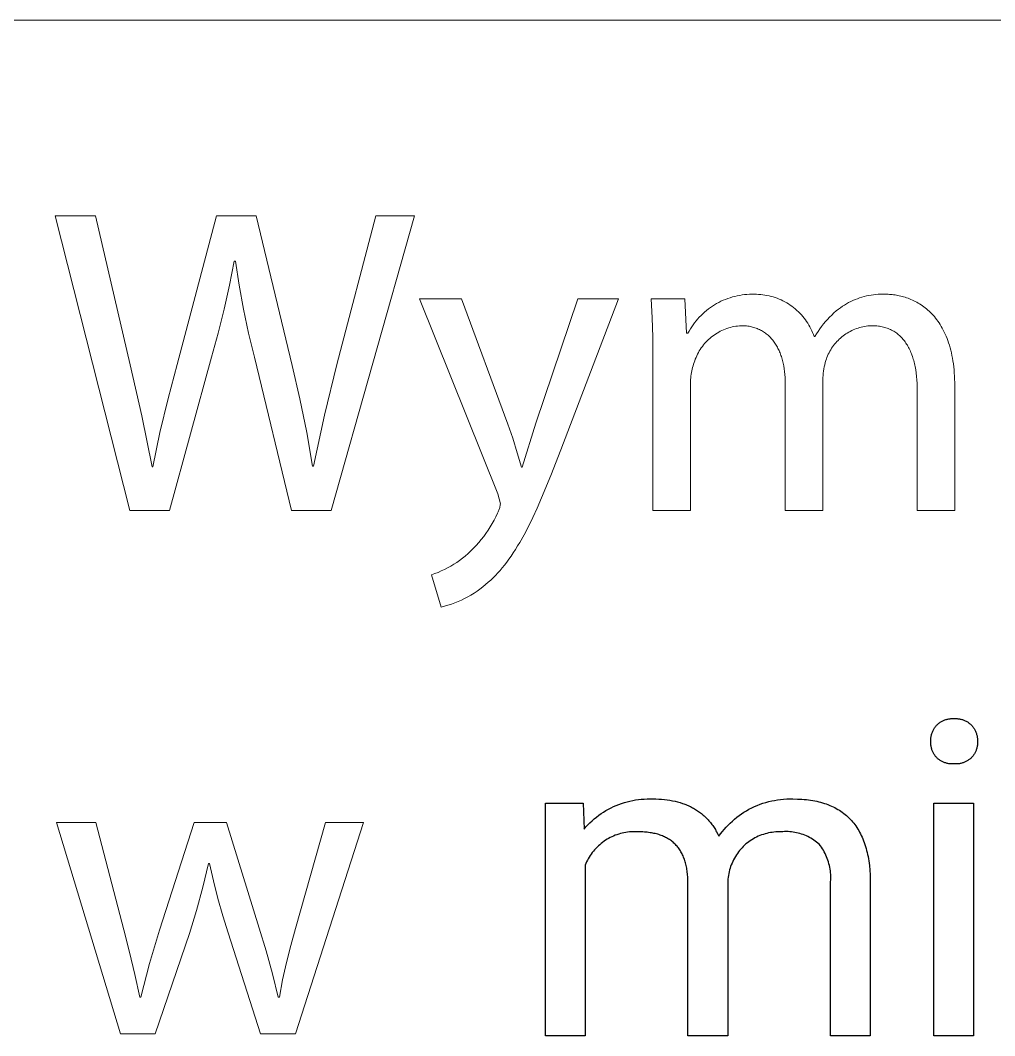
# Model space of a CAD drawing. Header units: millimetres. Extents: x 1287 to 5317, y -239 to 2577.
# Drawn here: x 4981.6 to 5071.6, y 117.7 to 211.4 of the extents above; entities that cross this region are included whole.
import ezdxf

# ---------------------------------------------------------------- set-up
doc = ezdxf.new("R2010")
doc.units = ezdxf.units.MM
doc.header["$MEASUREMENT"] = 0
doc.layers.add('Domyślny', color=7, linetype='Continuous', true_color=0x000000)

msp = doc.modelspace()

# ---------------------------------------------------------------- linework, layer by layer
at = {"layer": 'Domyślny', "color": 18, "lineweight": 15, "true_color": 0x000000}
for p, q in [((5313.204, 211.411), (3793.967, 211.411)), ((4991.751, 166.157), (4984.84, 193.347)), ((4984.84, 193.347), (4988.557, 193.347)), ((4988.557, 193.347), (4991.778, 179.591)), ((4996.1, 179.631), (4999.737, 193.347)), ((4999.737, 193.347), (5003.401, 193.347)), ((5003.401, 193.347), (5006.715, 179.551)), ((5018.042, 193.347), (5010.339, 166.157)), ((5010.862, 179.631), (5014.446, 193.347)), ((5014.446, 193.347), (5018.042, 193.347)), ((5001.387, 189.187), (5000.954, 186.952)), ((5001.481, 189.187), (5001.387, 189.187)), ((5001.825, 186.954), (5001.481, 189.187)), ((5000.954, 186.952), (5000.461, 184.73)), ((5002.233, 184.733), (5001.825, 186.954)), ((5025.723, 167.687), (5018.503, 185.684)), ((5018.503, 185.684), (5022.368, 185.684)), ((5022.368, 185.684), (5026.649, 174.142)), ((5029.239, 174.223), (5033.118, 185.684)), ((5036.862, 185.684), (5031.548, 171.767)), ((5033.118, 185.684), (5036.862, 185.684)), ((5039.985, 183.93), (5039.887, 185.691)), ((5039.887, 185.691), (5043.001, 185.691)), ((5043.001, 185.691), (5043.148, 182.523)), ((5046.54, 185.564), (5046.75, 185.651)), ((5046.75, 185.651), (5046.962, 185.732)), ((5046.962, 185.732), (5047.177, 185.804)), ((5047.177, 185.804), (5047.395, 185.87)), ((5047.395, 185.87), (5047.614, 185.928)), ((5047.614, 185.928), (5047.836, 185.979)), ((5047.836, 185.979), (5048.059, 186.022)), ((5048.059, 186.022), (5048.283, 186.057)), ((5048.283, 186.057), (5048.508, 186.085)), ((5048.508, 186.085), (5048.735, 186.106)), ((5048.735, 186.106), (5048.962, 186.118)), ((5048.962, 186.118), (5049.189, 186.123)), ((5049.189, 186.123), (5049.416, 186.12)), ((5049.416, 186.12), (5049.611, 186.119)), ((5049.611, 186.119), (5049.806, 186.112)), ((5049.806, 186.112), (5050.001, 186.098)), ((5050.001, 186.098), (5050.195, 186.077)), ((5050.195, 186.077), (5050.388, 186.05)), ((5050.388, 186.05), (5050.581, 186.016)), ((5050.581, 186.016), (5050.772, 185.976)), ((5050.772, 185.976), (5050.961, 185.929)), ((5050.961, 185.929), (5051.149, 185.876)), ((5051.149, 185.876), (5051.335, 185.816)), ((5051.335, 185.816), (5051.519, 185.75)), ((5051.519, 185.75), (5051.701, 185.678)), ((5051.701, 185.678), (5051.88, 185.6)), ((5051.88, 185.6), (5052.056, 185.516)), ((5058.518, 185.545), (5058.721, 185.632)), ((5058.721, 185.632), (5058.926, 185.713)), ((5058.926, 185.713), (5059.134, 185.786)), ((5059.134, 185.786), (5059.344, 185.853)), ((5059.344, 185.853), (5059.556, 185.912)), ((5059.556, 185.912), (5059.77, 185.965)), ((5059.77, 185.965), (5059.986, 186.01)), ((5059.986, 186.01), (5060.203, 186.048)), ((5060.203, 186.048), (5060.421, 186.078)), ((5060.421, 186.078), (5060.64, 186.101)), ((5060.64, 186.101), (5060.86, 186.117)), ((5060.86, 186.117), (5061.08, 186.125)), ((5061.08, 186.125), (5061.301, 186.126)), ((5061.301, 186.126), (5061.521, 186.12)), ((5061.521, 186.12), (5061.643, 186.119)), ((5061.643, 186.119), (5061.766, 186.115)), ((5061.766, 186.115), (5061.891, 186.109)), ((5061.891, 186.109), (5062.018, 186.1)), ((5062.018, 186.1), (5062.145, 186.088)), ((5062.145, 186.088), (5062.275, 186.073)), ((5062.275, 186.073), (5062.405, 186.055)), ((5062.405, 186.055), (5062.536, 186.035)), ((5062.536, 186.035), (5062.668, 186.011)), ((5062.668, 186.011), (5062.801, 185.984)), ((5062.801, 185.984), (5062.935, 185.954)), ((5062.935, 185.954), (5063.069, 185.921)), ((5063.069, 185.921), (5063.203, 185.884)), ((5063.203, 185.884), (5063.338, 185.843)), ((5063.338, 185.843), (5063.473, 185.799)), ((5063.473, 185.799), (5063.608, 185.752)), ((5063.608, 185.752), (5063.744, 185.701)), ((5063.744, 185.701), (5063.879, 185.646)), ((5063.879, 185.646), (5064.013, 185.587)), ((5000.461, 184.73), (4999.907, 182.521)), ((5002.704, 182.524), (5002.233, 184.733)), ((5044.993, 184.621), (5045.172, 184.762)), ((5045.172, 184.762), (5045.355, 184.896)), ((5045.355, 184.896), (5045.543, 185.024)), ((5045.543, 185.024), (5045.735, 185.145)), ((5045.735, 185.145), (5045.93, 185.26)), ((5045.93, 185.26), (5046.13, 185.368)), ((5046.13, 185.368), (5046.333, 185.47)), ((5046.333, 185.47), (5046.54, 185.564)), ((5052.056, 185.516), (5052.229, 185.425)), ((5052.229, 185.425), (5052.399, 185.329)), ((5052.399, 185.329), (5052.566, 185.228)), ((5052.566, 185.228), (5052.729, 185.12)), ((5052.729, 185.12), (5052.888, 185.008)), ((5052.888, 185.008), (5053.044, 184.889)), ((5053.044, 184.889), (5053.195, 184.766)), ((5053.195, 184.766), (5053.342, 184.637)), ((5056.98, 184.576), (5057.2, 184.751)), ((5057.2, 184.751), (5057.376, 184.883)), ((5057.376, 184.883), (5057.557, 185.009)), ((5057.557, 185.009), (5057.742, 185.129)), ((5057.742, 185.129), (5057.931, 185.243)), ((5057.931, 185.243), (5058.123, 185.35)), ((5058.123, 185.35), (5058.319, 185.451)), ((5058.319, 185.451), (5058.518, 185.545)), ((5064.013, 185.587), (5064.148, 185.524)), ((5064.148, 185.524), (5064.281, 185.457)), ((5064.281, 185.457), (5064.415, 185.386)), ((5064.415, 185.386), (5064.547, 185.311)), ((5064.547, 185.311), (5064.679, 185.231)), ((5064.679, 185.231), (5064.81, 185.147)), ((5064.81, 185.147), (5064.939, 185.059)), ((5064.939, 185.059), (5065.068, 184.966)), ((5065.068, 184.966), (5065.195, 184.869)), ((5065.195, 184.869), (5065.321, 184.767)), ((5065.321, 184.767), (5065.445, 184.66)), ((5065.445, 184.66), (5065.567, 184.549)), ((5040.039, 182.167), (5039.985, 183.93)), ((5044.031, 183.66), (5044.177, 183.833)), ((5044.177, 183.833), (5044.329, 184.002)), ((5044.329, 184.002), (5044.487, 184.165)), ((5044.487, 184.165), (5044.651, 184.323)), ((5044.651, 184.323), (5044.819, 184.475)), ((5044.819, 184.475), (5044.993, 184.621)), ((5053.342, 184.637), (5053.485, 184.504)), ((5053.485, 184.504), (5053.623, 184.366)), ((5053.623, 184.366), (5053.756, 184.223)), ((5053.756, 184.223), (5053.884, 184.076)), ((5053.884, 184.076), (5054.007, 183.924)), ((5054.007, 183.924), (5054.125, 183.769)), ((5054.125, 183.769), (5054.238, 183.609)), ((5055.975, 183.595), (5056.163, 183.805)), ((5056.163, 183.805), (5056.357, 184.008)), ((5056.357, 184.008), (5056.558, 184.205)), ((5056.558, 184.205), (5056.766, 184.394)), ((5056.766, 184.394), (5056.98, 184.576)), ((5065.567, 184.549), (5065.688, 184.432)), ((5065.688, 184.432), (5065.807, 184.311)), ((5065.807, 184.311), (5065.924, 184.185)), ((5065.924, 184.185), (5066.039, 184.053)), ((5066.039, 184.053), (5066.151, 183.916)), ((5066.151, 183.916), (5066.261, 183.774)), ((5066.261, 183.774), (5066.369, 183.627)), ((5043.391, 182.723), (5043.506, 182.919)), ((5043.506, 182.919), (5043.628, 183.111)), ((5043.628, 183.111), (5043.756, 183.298)), ((5043.756, 183.298), (5043.89, 183.481)), ((5043.89, 183.481), (5044.031, 183.66)), ((5046.57, 182.842), (5046.417, 182.774)), ((5046.726, 182.905), (5046.57, 182.842)), ((5046.883, 182.963), (5046.726, 182.905)), ((5047.042, 183.015), (5046.883, 182.963)), ((5047.203, 183.062), (5047.042, 183.015)), ((5047.366, 183.102), (5047.203, 183.062)), ((5047.53, 183.138), (5047.366, 183.102)), ((5047.695, 183.167), (5047.53, 183.138)), ((5047.861, 183.191), (5047.695, 183.167)), ((5048.027, 183.209), (5047.861, 183.191)), ((5048.194, 183.221), (5048.027, 183.209)), ((5048.321, 183.22), (5048.194, 183.221)), ((5048.445, 183.215), (5048.321, 183.22)), ((5048.567, 183.206), (5048.445, 183.215)), ((5048.687, 183.195), (5048.567, 183.206)), ((5048.805, 183.18), (5048.687, 183.195)), ((5048.921, 183.163), (5048.805, 183.18)), ((5049.036, 183.142), (5048.921, 183.163)), ((5049.148, 183.118), (5049.036, 183.142)), ((5049.258, 183.091), (5049.148, 183.118)), ((5049.367, 183.061), (5049.258, 183.091)), ((5049.473, 183.028), (5049.367, 183.061)), ((5049.578, 182.992), (5049.473, 183.028)), ((5049.68, 182.953), (5049.578, 182.992)), ((5049.781, 182.911), (5049.68, 182.953)), ((5049.879, 182.866), (5049.781, 182.911)), ((5049.976, 182.819), (5049.879, 182.866)), ((5050.07, 182.768), (5049.976, 182.819)), ((5054.238, 183.609), (5054.345, 183.446)), ((5054.345, 183.446), (5054.446, 183.279)), ((5054.446, 183.279), (5054.542, 183.109)), ((5054.542, 183.109), (5054.632, 182.936)), ((5054.632, 182.936), (5054.716, 182.759)), ((5055.302, 182.697), (5055.458, 182.93)), ((5055.458, 182.93), (5055.623, 183.157)), ((5055.623, 183.157), (5055.796, 183.379)), ((5055.796, 183.379), (5055.975, 183.595)), ((5058.551, 182.833), (5058.409, 182.767)), ((5058.695, 182.893), (5058.551, 182.833)), ((5058.841, 182.949), (5058.695, 182.893)), ((5058.99, 183), (5058.841, 182.949)), ((5059.139, 183.046), (5058.99, 183)), ((5059.291, 183.087), (5059.139, 183.046)), ((5059.443, 183.122), (5059.291, 183.087)), ((5059.597, 183.153), (5059.443, 183.122)), ((5059.752, 183.178), (5059.597, 183.153)), ((5059.907, 183.198), (5059.752, 183.178)), ((5060.063, 183.212), (5059.907, 183.198)), ((5060.219, 183.221), (5060.063, 183.212)), ((5060.353, 183.22), (5060.219, 183.221)), ((5060.484, 183.215), (5060.353, 183.22)), ((5060.613, 183.206), (5060.484, 183.215)), ((5060.74, 183.195), (5060.613, 183.206)), ((5060.865, 183.18), (5060.74, 183.195)), ((5060.987, 183.162), (5060.865, 183.18)), ((5061.108, 183.141), (5060.987, 183.162)), ((5061.226, 183.116), (5061.108, 183.141)), ((5061.342, 183.089), (5061.226, 183.116)), ((5061.456, 183.058), (5061.342, 183.089)), ((5061.568, 183.024), (5061.456, 183.058)), ((5061.677, 182.987), (5061.568, 183.024)), ((5061.784, 182.947), (5061.677, 182.987)), ((5061.89, 182.904), (5061.784, 182.947)), ((5061.993, 182.858), (5061.89, 182.904)), ((5062.094, 182.808), (5061.993, 182.858)), ((5062.192, 182.756), (5062.094, 182.808)), ((5066.369, 183.627), (5066.474, 183.474)), ((5066.474, 183.474), (5066.577, 183.315)), ((5066.577, 183.315), (5066.676, 183.151)), ((5066.676, 183.151), (5066.773, 182.982)), ((5066.773, 182.982), (5066.866, 182.806)), ((5066.866, 182.806), (5066.957, 182.625)), ((4999.907, 182.521), (4999.294, 180.329)), ((5003.24, 180.329), (5002.704, 182.524)), ((5040.048, 180.403), (5040.039, 182.167)), ((5043.148, 182.523), (5043.282, 182.523)), ((5043.282, 182.523), (5043.391, 182.723)), ((5045.172, 181.933), (5045.052, 181.816)), ((5045.297, 182.045), (5045.172, 181.933)), ((5045.425, 182.153), (5045.297, 182.045)), ((5045.557, 182.256), (5045.425, 182.153)), ((5045.693, 182.354), (5045.557, 182.256)), ((5045.832, 182.448), (5045.693, 182.354)), ((5045.974, 182.537), (5045.832, 182.448)), ((5046.119, 182.621), (5045.974, 182.537)), ((5046.267, 182.7), (5046.119, 182.621)), ((5046.417, 182.774), (5046.267, 182.7)), ((5050.163, 182.715), (5050.07, 182.768)), ((5050.253, 182.659), (5050.163, 182.715)), ((5050.342, 182.601), (5050.253, 182.659)), ((5050.429, 182.54), (5050.342, 182.601)), ((5050.513, 182.476), (5050.429, 182.54)), ((5050.596, 182.41), (5050.513, 182.476)), ((5050.677, 182.341), (5050.596, 182.41)), ((5050.755, 182.269), (5050.677, 182.341)), ((5050.832, 182.195), (5050.755, 182.269)), ((5050.907, 182.119), (5050.832, 182.195)), ((5050.98, 182.04), (5050.907, 182.119)), ((5051.05, 181.959), (5050.98, 182.04)), ((5051.119, 181.875), (5051.05, 181.959)), ((5051.186, 181.79), (5051.119, 181.875)), ((5054.716, 182.759), (5054.794, 182.58)), ((5054.794, 182.58), (5054.866, 182.399)), ((5054.866, 182.399), (5054.932, 182.215)), ((5054.932, 182.215), (5055.012, 182.215)), ((5055.012, 182.215), (5055.153, 182.458)), ((5055.153, 182.458), (5055.302, 182.697)), ((5057.14, 181.861), (5057.032, 181.748)), ((5057.252, 181.97), (5057.14, 181.861)), ((5057.368, 182.076), (5057.252, 181.97)), ((5057.487, 182.177), (5057.368, 182.076)), ((5057.61, 182.275), (5057.487, 182.177)), ((5057.736, 182.368), (5057.61, 182.275)), ((5057.865, 182.457), (5057.736, 182.368)), ((5057.997, 182.541), (5057.865, 182.457)), ((5058.131, 182.621), (5057.997, 182.541)), ((5058.269, 182.696), (5058.131, 182.621)), ((5058.409, 182.767), (5058.269, 182.696)), ((5062.289, 182.701), (5062.192, 182.756)), ((5062.383, 182.642), (5062.289, 182.701)), ((5062.476, 182.581), (5062.383, 182.642)), ((5062.566, 182.517), (5062.476, 182.581)), ((5062.654, 182.449), (5062.566, 182.517)), ((5062.739, 182.379), (5062.654, 182.449)), ((5062.823, 182.306), (5062.739, 182.379)), ((5062.905, 182.23), (5062.823, 182.306)), ((5062.984, 182.151), (5062.905, 182.23)), ((5063.062, 182.07), (5062.984, 182.151)), ((5063.137, 181.985), (5063.062, 182.07)), ((5063.21, 181.898), (5063.137, 181.985)), ((5063.281, 181.808), (5063.21, 181.898)), ((5066.957, 182.625), (5067.044, 182.438)), ((5067.044, 182.438), (5067.128, 182.244)), ((5067.128, 182.244), (5067.208, 182.045)), ((5067.208, 182.045), (5067.285, 181.84)), ((5044.419, 181.036), (5044.33, 180.894)), ((5044.513, 181.175), (5044.419, 181.036)), ((5044.612, 181.311), (5044.513, 181.175)), ((5044.715, 181.443), (5044.612, 181.311)), ((5044.823, 181.571), (5044.715, 181.443)), ((5044.935, 181.696), (5044.823, 181.571)), ((5045.052, 181.816), (5044.935, 181.696)), ((5051.251, 181.701), (5051.186, 181.79)), ((5051.314, 181.611), (5051.251, 181.701)), ((5051.375, 181.518), (5051.314, 181.611)), ((5051.434, 181.423), (5051.375, 181.518)), ((5051.49, 181.326), (5051.434, 181.423)), ((5051.545, 181.227), (5051.49, 181.326)), ((5051.598, 181.126), (5051.545, 181.227)), ((5051.649, 181.023), (5051.598, 181.126)), ((5051.698, 180.917), (5051.649, 181.023)), ((5051.745, 180.81), (5051.698, 180.917)), ((5056.468, 180.998), (5056.389, 180.862)), ((5056.551, 181.13), (5056.468, 180.998)), ((5056.639, 181.26), (5056.551, 181.13)), ((5056.731, 181.387), (5056.639, 181.26)), ((5056.827, 181.511), (5056.731, 181.387)), ((5056.927, 181.631), (5056.827, 181.511)), ((5057.032, 181.748), (5056.927, 181.631)), ((5063.35, 181.715), (5063.281, 181.808)), ((5063.417, 181.619), (5063.35, 181.715)), ((5063.481, 181.521), (5063.417, 181.619)), ((5063.544, 181.42), (5063.481, 181.521)), ((5063.604, 181.316), (5063.544, 181.42)), ((5063.663, 181.209), (5063.604, 181.316)), ((5063.719, 181.1), (5063.663, 181.209)), ((5063.773, 180.988), (5063.719, 181.1)), ((5063.826, 180.874), (5063.773, 180.988)), ((5067.285, 181.84), (5067.358, 181.628)), ((5067.358, 181.628), (5067.427, 181.41)), ((5067.427, 181.41), (5067.492, 181.186)), ((5067.492, 181.186), (5067.553, 180.955)), ((5067.553, 180.955), (5067.609, 180.718)), ((4999.294, 180.329), (4995.415, 166.157)), ((5006.662, 166.157), (5003.24, 180.329)), ((5040.048, 166.15), (5040.048, 180.403)), ((5043.905, 179.985), (5043.852, 179.826)), ((5043.962, 180.142), (5043.905, 179.985)), ((5044.025, 180.298), (5043.962, 180.142)), ((5044.094, 180.451), (5044.025, 180.298)), ((5044.167, 180.601), (5044.094, 180.451)), ((5044.246, 180.749), (5044.167, 180.601)), ((5044.33, 180.894), (5044.246, 180.749)), ((5051.79, 180.701), (5051.745, 180.81)), ((5051.833, 180.589), (5051.79, 180.701)), ((5051.874, 180.476), (5051.833, 180.589)), ((5051.913, 180.361), (5051.874, 180.476)), ((5051.95, 180.244), (5051.913, 180.361)), ((5051.985, 180.126), (5051.95, 180.244)), ((5052.018, 180.005), (5051.985, 180.126)), ((5052.049, 179.883), (5052.018, 180.005)), ((5056.019, 180), (5055.963, 179.808)), ((5056.068, 180.149), (5056.019, 180)), ((5056.123, 180.296), (5056.068, 180.149)), ((5056.182, 180.441), (5056.123, 180.296)), ((5056.246, 180.584), (5056.182, 180.441)), ((5056.316, 180.724), (5056.246, 180.584)), ((5056.389, 180.862), (5056.316, 180.724)), ((5063.876, 180.757), (5063.826, 180.874)), ((5063.924, 180.637), (5063.876, 180.757)), ((5063.969, 180.515), (5063.924, 180.637)), ((5064.013, 180.39), (5063.969, 180.515)), ((5064.055, 180.262), (5064.013, 180.39)), ((5064.095, 180.133), (5064.055, 180.262)), ((5064.132, 180), (5064.095, 180.133)), ((5064.168, 179.865), (5064.132, 180)), ((5067.609, 180.718), (5067.662, 180.473)), ((5067.662, 180.473), (5067.71, 180.223)), ((5067.71, 180.223), (5067.753, 179.965)), ((4991.778, 179.591), (4992.847, 174.907)), ((4995.264, 176.509), (4996.1, 179.631)), ((5006.715, 179.551), (5007.442, 176.466)), ((5009.714, 174.948), (5010.862, 179.631)), ((5043.631, 179.048), (5043.6, 178.891)), ((5043.667, 179.204), (5043.631, 179.048)), ((5043.708, 179.359), (5043.667, 179.204)), ((5043.755, 179.513), (5043.708, 179.359)), ((5043.806, 179.665), (5043.755, 179.513)), ((5043.852, 179.826), (5043.806, 179.665)), ((5052.078, 179.759), (5052.049, 179.883)), ((5052.105, 179.634), (5052.078, 179.759)), ((5052.13, 179.507), (5052.105, 179.634)), ((5052.174, 179.248), (5052.13, 179.507)), ((5052.21, 178.983), (5052.174, 179.248)), ((5055.831, 179.223), (5055.8, 179.026)), ((5055.869, 179.42), (5055.831, 179.223)), ((5055.913, 179.615), (5055.869, 179.42)), ((5055.963, 179.808), (5055.913, 179.615)), ((5064.201, 179.728), (5064.168, 179.865)), ((5064.233, 179.588), (5064.201, 179.728)), ((5064.262, 179.446), (5064.233, 179.588)), ((5064.315, 179.154), (5064.262, 179.446)), ((5064.359, 178.853), (5064.315, 179.154)), ((5067.753, 179.965), (5067.792, 179.701)), ((5067.792, 179.701), (5067.826, 179.43)), ((5067.826, 179.43), (5067.855, 179.151)), ((5067.855, 179.151), (5067.879, 178.866)), ((5043.528, 178.254), (5043.524, 178.094)), ((5043.539, 178.414), (5043.528, 178.254)), ((5043.554, 178.574), (5043.539, 178.414)), ((5043.574, 178.733), (5043.554, 178.574)), ((5043.6, 178.891), (5043.574, 178.733)), ((5052.238, 178.712), (5052.21, 178.983)), ((5052.258, 178.435), (5052.238, 178.712)), ((5052.27, 178.153), (5052.258, 178.435)), ((5052.274, 177.866), (5052.27, 178.153)), ((5055.743, 178.429), (5055.737, 178.229)), ((5055.737, 178.229), (5055.737, 166.15)), ((5055.756, 178.628), (5055.743, 178.429)), ((5055.775, 178.827), (5055.756, 178.628)), ((5055.8, 179.026), (5055.775, 178.827)), ((5064.396, 178.542), (5064.359, 178.853)), ((5064.424, 178.222), (5064.396, 178.542)), ((5064.444, 177.893), (5064.424, 178.222)), ((5067.879, 178.866), (5067.898, 178.573)), ((5067.898, 178.573), (5067.912, 178.273)), ((5067.912, 178.273), (5067.92, 177.966)), ((5043.524, 178.094), (5043.524, 177.934)), ((5043.524, 177.934), (5043.524, 166.15)), ((5052.274, 166.15), (5052.274, 177.866)), ((5064.456, 177.555), (5064.444, 177.893)), ((5064.46, 177.209), (5064.456, 177.555)), ((5064.46, 166.15), (5064.46, 177.209)), ((5067.92, 177.966), (5067.923, 177.652)), ((5067.923, 177.652), (5067.923, 166.15)), ((4994.521, 173.363), (4995.264, 176.509)), ((5007.442, 176.466), (5008.073, 173.36)), ((4992.847, 174.907), (4993.791, 170.197)), ((5008.688, 170.237), (5009.714, 174.948)), ((5026.649, 174.142), (5027.098, 172.824)), ((5027.978, 170.156), (5029.239, 174.223)), ((4993.872, 170.197), (4994.521, 173.363)), ((5008.073, 173.36), (5008.608, 170.237)), ((5027.098, 172.824), (5027.515, 171.495)), ((5031.548, 171.767), (5030.626, 169.405)), ((5027.515, 171.495), (5027.897, 170.156)), ((4993.791, 170.197), (4993.872, 170.197)), ((5008.608, 170.237), (5008.688, 170.237)), ((5027.897, 170.156), (5027.978, 170.156)), ((5030.626, 169.405), (5029.763, 167.326)), ((5025.965, 166.761), (5025.723, 167.687)), ((5029.763, 167.326), (5029.348, 166.385)), ((4995.415, 166.157), (4991.751, 166.157)), ((5010.339, 166.157), (5006.662, 166.157)), ((5025.683, 165.902), (5025.722, 165.975)), ((5025.722, 165.975), (5025.758, 166.049)), ((5025.758, 166.049), (5025.792, 166.125)), ((5025.792, 166.125), (5025.823, 166.201)), ((5025.823, 166.201), (5025.851, 166.279)), ((5025.851, 166.279), (5025.877, 166.357)), ((5025.877, 166.357), (5025.9, 166.437)), ((5025.9, 166.437), (5025.921, 166.517)), ((5025.921, 166.517), (5025.938, 166.598)), ((5025.938, 166.598), (5025.953, 166.679)), ((5025.953, 166.679), (5025.965, 166.761)), ((5029.348, 166.385), (5028.941, 165.507)), ((5043.524, 166.15), (5040.048, 166.15)), ((5055.737, 166.15), (5052.274, 166.15)), ((5067.923, 166.15), (5064.46, 166.15)), ((5025.201, 164.949), (5025.372, 165.261)), ((5025.372, 165.261), (5025.532, 165.579)), ((5025.532, 165.579), (5025.683, 165.902)), ((5028.941, 165.507), (5028.54, 164.689)), ((5024.418, 163.759), (5024.628, 164.047)), ((5024.628, 164.047), (5024.829, 164.341)), ((5024.829, 164.341), (5025.02, 164.642)), ((5025.02, 164.642), (5025.201, 164.949)), ((5028.54, 164.689), (5028.142, 163.927)), ((5023.734, 162.939), (5023.971, 163.205)), ((5023.971, 163.205), (5024.199, 163.478)), ((5024.199, 163.478), (5024.418, 163.759)), ((5027.746, 163.22), (5027.548, 162.885)), ((5028.142, 163.927), (5027.746, 163.22)), ((5022.703, 161.956), (5022.973, 162.189)), ((5022.973, 162.189), (5023.234, 162.431)), ((5023.234, 162.431), (5023.488, 162.681)), ((5023.488, 162.681), (5023.734, 162.939)), ((5027.151, 162.253), (5026.95, 161.955)), ((5027.35, 162.563), (5027.151, 162.253)), ((5027.548, 162.885), (5027.35, 162.563)), ((5021.65, 161.191), (5021.923, 161.368)), ((5021.923, 161.368), (5022.19, 161.555)), ((5022.19, 161.555), (5022.45, 161.751)), ((5022.45, 161.751), (5022.703, 161.956)), ((5026.546, 161.392), (5026.342, 161.127)), ((5026.749, 161.668), (5026.546, 161.392)), ((5026.95, 161.955), (5026.749, 161.668)), ((5019.59, 160.225), (5019.898, 160.332)), ((5019.898, 160.332), (5020.201, 160.45)), ((5020.201, 160.45), (5020.501, 160.578)), ((5020.501, 160.578), (5020.796, 160.716)), ((5020.796, 160.716), (5021.086, 160.864)), ((5021.086, 160.864), (5021.371, 161.023)), ((5021.371, 161.023), (5021.65, 161.191)), ((5025.715, 160.392), (5025.5, 160.166)), ((5025.926, 160.628), (5025.715, 160.392)), ((5026.135, 160.872), (5025.926, 160.628)), ((5026.342, 161.127), (5026.135, 160.872)), ((5020.476, 157.232), (5019.59, 160.225)), ((5024.837, 159.541), (5024.589, 159.319)), ((5025.062, 159.741), (5024.837, 159.541)), ((5025.283, 159.949), (5025.062, 159.741)), ((5025.5, 160.166), (5025.283, 159.949)), ((5023.524, 158.523), (5023.242, 158.347)), ((5023.801, 158.708), (5023.524, 158.523)), ((5024.07, 158.902), (5023.801, 158.708)), ((5024.333, 159.106), (5024.07, 158.902)), ((5024.589, 159.319), (5024.333, 159.106)), ((5021.435, 157.507), (5021.118, 157.405)), ((5021.747, 157.621), (5021.435, 157.507)), ((5022.056, 157.745), (5021.747, 157.621)), ((5022.36, 157.88), (5022.056, 157.745)), ((5022.659, 158.026), (5022.36, 157.88)), ((5022.953, 158.181), (5022.659, 158.026)), ((5023.242, 158.347), (5022.953, 158.181)), ((5020.798, 157.313), (5020.476, 157.232)), ((5021.118, 157.405), (5020.798, 157.313)), ((4990.862, 117.836), (4984.97, 137.363)), ((4984.97, 137.363), (4988.607, 137.363)), ((4988.607, 137.363), (4991.17, 127.445)), ((4994.485, 127.405), (4997.679, 137.363)), ((4997.679, 137.363), (5000.659, 137.363)), ((5000.659, 137.363), (5003.678, 127.606)), ((5007.033, 127.566), (5009.812, 137.363)), ((5013.328, 137.363), (5007.033, 117.836)), ((5009.812, 137.363), (5013.328, 137.363)), ((4999.008, 133.579), (4998.492, 131.402)), ((4999.089, 133.579), (4999.008, 133.579)), ((4999.456, 131.958), (4999.089, 133.579)), ((4998.492, 131.402), (4997.902, 129.245)), ((4999.868, 130.348), (4999.456, 131.958)), ((5000.322, 128.749), (4999.868, 130.348)), ((4997.902, 129.245), (4997.236, 127.11)), ((5000.82, 127.163), (5000.322, 128.749)), ((5003.678, 127.606), (5004.321, 125.498)), ((5006.595, 125.999), (5007.033, 127.566)), ((4991.17, 127.445), (4991.714, 125.386)), ((4993.566, 124.333), (4994.485, 127.405)), ((4997.236, 127.11), (4994.083, 117.836)), ((5003.813, 117.836), (5000.82, 127.163)), ((5006.201, 124.419), (5006.595, 125.999)), ((4991.714, 125.386), (4992.206, 123.315)), ((5004.321, 125.498), (5004.902, 123.373)), ((4992.754, 121.232), (4993.566, 124.333)), ((5005.85, 122.83), (5006.201, 124.419)), ((4992.206, 123.315), (4992.647, 121.232)), ((5004.902, 123.373), (5005.423, 121.232)), ((5005.544, 121.232), (5005.85, 122.83)), ((4992.647, 121.232), (4992.754, 121.232)), ((5005.423, 121.232), (5005.544, 121.232)), ((4994.083, 117.836), (4990.862, 117.836)), ((5007.033, 117.836), (5003.813, 117.836))]:
    msp.add_line(p, q, dxfattribs=at)
at = {"layer": 'Domyślny'}
for p, q in [((5066.152, 146.219), (5066.198, 146.277)), ((5066.198, 146.277), (5066.246, 146.333)), ((5066.246, 146.333), (5066.297, 146.383)), ((5066.297, 146.383), (5066.349, 146.432)), ((5066.349, 146.432), (5066.403, 146.478)), ((5066.403, 146.478), (5066.458, 146.523)), ((5066.458, 146.523), (5066.515, 146.565)), ((5066.515, 146.565), (5066.574, 146.606)), ((5066.574, 146.606), (5066.634, 146.644)), ((5066.634, 146.644), (5066.695, 146.681)), ((5066.695, 146.681), (5066.757, 146.715)), ((5066.757, 146.715), (5066.821, 146.747)), ((5066.821, 146.747), (5066.885, 146.777)), ((5066.885, 146.777), (5066.951, 146.804)), ((5066.951, 146.804), (5067.017, 146.83)), ((5067.017, 146.83), (5067.085, 146.853)), ((5067.085, 146.853), (5067.153, 146.873)), ((5067.153, 146.873), (5067.222, 146.891)), ((5067.222, 146.891), (5067.291, 146.907)), ((5067.291, 146.907), (5067.361, 146.92)), ((5067.361, 146.92), (5067.431, 146.931)), ((5067.431, 146.931), (5067.502, 146.94)), ((5067.502, 146.94), (5067.573, 146.946)), ((5067.573, 146.946), (5067.644, 146.949)), ((5067.644, 146.949), (5067.715, 146.95)), ((5067.715, 146.95), (5067.786, 146.949)), ((5067.786, 146.949), (5067.857, 146.945)), ((5067.857, 146.945), (5067.929, 146.949)), ((5067.929, 146.949), (5068, 146.95)), ((5068, 146.95), (5068.072, 146.949)), ((5068.072, 146.949), (5068.143, 146.945)), ((5068.143, 146.945), (5068.214, 146.939)), ((5068.214, 146.939), (5068.285, 146.931)), ((5068.285, 146.931), (5068.356, 146.92)), ((5068.356, 146.92), (5068.426, 146.906)), ((5068.426, 146.906), (5068.496, 146.891)), ((5068.496, 146.891), (5068.565, 146.872)), ((5068.565, 146.872), (5068.633, 146.852)), ((5068.633, 146.852), (5068.701, 146.829)), ((5068.701, 146.829), (5068.768, 146.804)), ((5068.768, 146.804), (5068.834, 146.776)), ((5068.834, 146.776), (5068.898, 146.746)), ((5068.898, 146.746), (5068.962, 146.714)), ((5068.962, 146.714), (5069.025, 146.68)), ((5069.025, 146.68), (5069.087, 146.644)), ((5069.087, 146.644), (5069.147, 146.605)), ((5069.147, 146.605), (5069.206, 146.565)), ((5069.206, 146.565), (5069.263, 146.522)), ((5069.263, 146.522), (5069.319, 146.478)), ((5069.319, 146.478), (5069.373, 146.431)), ((5069.373, 146.431), (5069.426, 146.383)), ((5069.426, 146.383), (5069.477, 146.333)), ((5069.477, 146.333), (5069.526, 146.277)), ((5069.526, 146.277), (5069.573, 146.219)), ((5065.736, 145.277), (5065.75, 145.35)), ((5065.75, 145.35), (5065.767, 145.422)), ((5065.767, 145.422), (5065.786, 145.494)), ((5065.786, 145.494), (5065.808, 145.565)), ((5065.808, 145.565), (5065.832, 145.635)), ((5065.832, 145.635), (5065.859, 145.704)), ((5065.859, 145.704), (5065.888, 145.773)), ((5065.888, 145.773), (5065.919, 145.84)), ((5065.919, 145.84), (5065.952, 145.906)), ((5065.952, 145.906), (5065.988, 145.972)), ((5065.988, 145.972), (5066.026, 146.035)), ((5066.026, 146.035), (5066.066, 146.098)), ((5066.066, 146.098), (5066.108, 146.159)), ((5066.108, 146.159), (5066.152, 146.219)), ((5069.573, 146.219), (5069.618, 146.16)), ((5069.618, 146.16), (5069.66, 146.099)), ((5069.66, 146.099), (5069.701, 146.037)), ((5069.701, 146.037), (5069.739, 145.973)), ((5069.739, 145.973), (5069.776, 145.908)), ((5069.776, 145.908), (5069.81, 145.842)), ((5069.81, 145.842), (5069.841, 145.774)), ((5069.841, 145.774), (5069.871, 145.706)), ((5069.871, 145.706), (5069.897, 145.636)), ((5069.897, 145.636), (5069.922, 145.566)), ((5069.922, 145.566), (5069.944, 145.495)), ((5069.944, 145.495), (5069.964, 145.423)), ((5069.964, 145.423), (5069.981, 145.351)), ((5069.981, 145.351), (5069.995, 145.278)), ((5065.702, 144.908), (5065.704, 144.982)), ((5065.703, 144.834), (5065.702, 144.908)), ((5065.702, 144.763), (5065.703, 144.834)), ((5065.703, 144.693), (5065.702, 144.763)), ((5065.707, 144.623), (5065.703, 144.693)), ((5065.704, 144.982), (5065.708, 145.056)), ((5065.713, 144.553), (5065.707, 144.623)), ((5065.708, 145.056), (5065.715, 145.13)), ((5065.721, 144.483), (5065.713, 144.553)), ((5065.715, 145.13), (5065.724, 145.204)), ((5065.731, 144.414), (5065.721, 144.483)), ((5065.724, 145.204), (5065.736, 145.277)), ((5065.744, 144.345), (5065.731, 144.414)), ((5070, 144.413), (5069.987, 144.344)), ((5069.995, 145.278), (5070.007, 145.205)), ((5070.011, 144.483), (5070, 144.413)), ((5070.007, 145.205), (5070.017, 145.131)), ((5070.019, 144.552), (5070.011, 144.483)), ((5070.017, 145.131), (5070.024, 145.057)), ((5070.026, 144.623), (5070.019, 144.552)), ((5070.024, 145.057), (5070.028, 144.982)), ((5070.029, 144.693), (5070.026, 144.623)), ((5070.028, 144.982), (5070.03, 144.908)), ((5070.031, 144.763), (5070.029, 144.693)), ((5070.03, 144.908), (5070.03, 144.834)), ((5070.03, 144.834), (5070.031, 144.763)), ((5065.76, 144.276), (5065.744, 144.345)), ((5065.777, 144.208), (5065.76, 144.276)), ((5065.797, 144.141), (5065.777, 144.208)), ((5065.819, 144.074), (5065.797, 144.141)), ((5065.843, 144.008), (5065.819, 144.074)), ((5065.869, 143.943), (5065.843, 144.008)), ((5065.898, 143.879), (5065.869, 143.943)), ((5065.929, 143.816), (5065.898, 143.879)), ((5065.962, 143.754), (5065.929, 143.816)), ((5065.996, 143.693), (5065.962, 143.754)), ((5066.033, 143.633), (5065.996, 143.693)), ((5066.072, 143.575), (5066.033, 143.633)), ((5066.113, 143.518), (5066.072, 143.575)), ((5066.155, 143.462), (5066.113, 143.518)), ((5066.2, 143.408), (5066.155, 143.462)), ((5069.569, 143.461), (5069.524, 143.407)), ((5069.613, 143.517), (5069.569, 143.461)), ((5069.654, 143.574), (5069.613, 143.517)), ((5069.693, 143.632), (5069.654, 143.574)), ((5069.731, 143.692), (5069.693, 143.632)), ((5069.766, 143.753), (5069.731, 143.692)), ((5069.799, 143.815), (5069.766, 143.753)), ((5069.831, 143.878), (5069.799, 143.815)), ((5069.86, 143.942), (5069.831, 143.878)), ((5069.886, 144.007), (5069.86, 143.942)), ((5069.911, 144.073), (5069.886, 144.007)), ((5069.933, 144.14), (5069.911, 144.073)), ((5069.954, 144.207), (5069.933, 144.14)), ((5069.971, 144.275), (5069.954, 144.207)), ((5069.987, 144.344), (5069.971, 144.275)), ((5066.246, 143.355), (5066.2, 143.408)), ((5066.298, 143.306), (5066.246, 143.355)), ((5066.351, 143.259), (5066.298, 143.306)), ((5066.405, 143.214), (5066.351, 143.259)), ((5066.461, 143.171), (5066.405, 143.214)), ((5066.518, 143.129), (5066.461, 143.171)), ((5066.577, 143.09), (5066.518, 143.129)), ((5066.637, 143.053), (5066.577, 143.09)), ((5066.699, 143.017), (5066.637, 143.053)), ((5066.761, 142.984), (5066.699, 143.017)), ((5066.825, 142.953), (5066.761, 142.984)), ((5066.889, 142.925), (5066.825, 142.953)), ((5066.955, 142.898), (5066.889, 142.925)), ((5067.021, 142.874), (5066.955, 142.898)), ((5067.089, 142.851), (5067.021, 142.874)), ((5067.157, 142.832), (5067.089, 142.851)), ((5067.225, 142.814), (5067.157, 142.832)), ((5067.294, 142.799), (5067.225, 142.814)), ((5067.364, 142.786), (5067.294, 142.799)), ((5067.434, 142.776), (5067.364, 142.786)), ((5067.504, 142.768), (5067.434, 142.776)), ((5067.575, 142.762), (5067.504, 142.768)), ((5067.645, 142.759), (5067.575, 142.762)), ((5067.716, 142.758), (5067.645, 142.759)), ((5067.787, 142.76), (5067.716, 142.758)), ((5067.857, 142.764), (5067.787, 142.76)), ((5067.928, 142.76), (5067.857, 142.764)), ((5067.999, 142.758), (5067.928, 142.76)), ((5068.07, 142.759), (5067.999, 142.758)), ((5068.141, 142.763), (5068.07, 142.759)), ((5068.212, 142.768), (5068.141, 142.763)), ((5068.283, 142.777), (5068.212, 142.768)), ((5068.353, 142.787), (5068.283, 142.777)), ((5068.423, 142.8), (5068.353, 142.787)), ((5068.492, 142.815), (5068.423, 142.8)), ((5068.561, 142.832), (5068.492, 142.815)), ((5068.629, 142.852), (5068.561, 142.832)), ((5068.697, 142.874), (5068.629, 142.852)), ((5068.764, 142.899), (5068.697, 142.874)), ((5068.83, 142.925), (5068.764, 142.899)), ((5068.895, 142.954), (5068.83, 142.925)), ((5068.958, 142.985), (5068.895, 142.954)), ((5069.021, 143.018), (5068.958, 142.985)), ((5069.083, 143.053), (5069.021, 143.018)), ((5069.144, 143.091), (5069.083, 143.053)), ((5069.203, 143.13), (5069.144, 143.091)), ((5069.261, 143.171), (5069.203, 143.13)), ((5069.317, 143.214), (5069.261, 143.171)), ((5069.372, 143.259), (5069.317, 143.214)), ((5069.425, 143.306), (5069.372, 143.259)), ((5069.477, 143.355), (5069.425, 143.306)), ((5069.524, 143.407), (5069.477, 143.355)), ((5030.129, 117.676), (5030.129, 139.153)), ((5030.129, 139.153), (5033.589, 139.153)), ((5033.589, 139.153), (5033.687, 136.756)), ((5036.178, 138.71), (5036.418, 138.824)), ((5036.418, 138.824), (5036.661, 138.931)), ((5036.661, 138.931), (5036.908, 139.029)), ((5036.908, 139.029), (5037.158, 139.119)), ((5037.158, 139.119), (5037.411, 139.2)), ((5037.411, 139.2), (5037.666, 139.273)), ((5037.666, 139.273), (5037.924, 139.337)), ((5037.924, 139.337), (5038.183, 139.392)), ((5038.183, 139.392), (5038.445, 139.439)), ((5038.445, 139.439), (5038.708, 139.477)), ((5038.708, 139.477), (5038.972, 139.506)), ((5038.972, 139.506), (5039.237, 139.526)), ((5039.237, 139.526), (5039.502, 139.537)), ((5039.502, 139.537), (5039.768, 139.539)), ((5039.768, 139.539), (5040.033, 139.533)), ((5040.033, 139.533), (5040.311, 139.529)), ((5040.311, 139.529), (5040.583, 139.519)), ((5040.583, 139.519), (5040.849, 139.502)), ((5040.849, 139.502), (5041.11, 139.479)), ((5041.11, 139.479), (5041.365, 139.449)), ((5041.365, 139.449), (5041.615, 139.411)), ((5041.615, 139.411), (5041.859, 139.368)), ((5041.859, 139.368), (5042.098, 139.317)), ((5042.098, 139.317), (5042.33, 139.26)), ((5042.33, 139.26), (5042.558, 139.196)), ((5042.558, 139.196), (5042.779, 139.125)), ((5042.779, 139.125), (5042.888, 139.087)), ((5042.888, 139.087), (5042.996, 139.047)), ((5042.996, 139.047), (5043.101, 139.006)), ((5043.101, 139.006), (5043.206, 138.963)), ((5043.206, 138.963), (5043.309, 138.919)), ((5043.309, 138.919), (5043.411, 138.872)), ((5043.411, 138.872), (5043.511, 138.824)), ((5043.511, 138.824), (5043.61, 138.775)), ((5043.61, 138.775), (5043.708, 138.723)), ((5049.168, 138.708), (5049.421, 138.826)), ((5049.421, 138.826), (5049.679, 138.936)), ((5049.679, 138.936), (5049.94, 139.036)), ((5049.94, 139.036), (5050.204, 139.128)), ((5050.204, 139.128), (5050.472, 139.211)), ((5050.472, 139.211), (5050.742, 139.284)), ((5050.742, 139.284), (5051.014, 139.348)), ((5051.014, 139.348), (5051.289, 139.403)), ((5051.289, 139.403), (5051.565, 139.449)), ((5051.565, 139.449), (5051.842, 139.484)), ((5051.842, 139.484), (5052.121, 139.511)), ((5052.121, 139.511), (5052.4, 139.528)), ((5052.4, 139.528), (5052.68, 139.535)), ((5052.68, 139.535), (5052.96, 139.533)), ((5052.96, 139.533), (5053.393, 139.525)), ((5053.393, 139.525), (5053.605, 139.516)), ((5053.605, 139.516), (5053.813, 139.504)), ((5053.813, 139.504), (5054.018, 139.487)), ((5054.018, 139.487), (5054.219, 139.467)), ((5054.219, 139.467), (5054.417, 139.443)), ((5054.417, 139.443), (5054.611, 139.416)), ((5054.611, 139.416), (5054.803, 139.385)), ((5054.803, 139.385), (5054.991, 139.35)), ((5054.991, 139.35), (5055.175, 139.312)), ((5055.175, 139.312), (5055.356, 139.27)), ((5055.356, 139.27), (5055.534, 139.224)), ((5055.534, 139.224), (5055.708, 139.175)), ((5055.708, 139.175), (5055.879, 139.122)), ((5055.879, 139.122), (5056.047, 139.065)), ((5056.047, 139.065), (5056.211, 139.005)), ((5056.211, 139.005), (5056.372, 138.941)), ((5056.372, 138.941), (5056.529, 138.874)), ((5056.529, 138.874), (5056.683, 138.803)), ((5056.683, 138.803), (5056.834, 138.728)), ((5066, 117.676), (5066, 139.153)), ((5066, 139.153), (5069.658, 139.153)), ((5069.658, 139.153), (5069.658, 117.676)), ((5034.627, 137.692), (5034.834, 137.859)), ((5034.834, 137.859), (5035.045, 138.019)), ((5035.045, 138.019), (5035.262, 138.173)), ((5035.262, 138.173), (5035.484, 138.318)), ((5035.484, 138.318), (5035.711, 138.456)), ((5035.711, 138.456), (5035.943, 138.587)), ((5035.943, 138.587), (5036.178, 138.71)), ((5043.708, 138.723), (5043.804, 138.67)), ((5043.804, 138.67), (5043.899, 138.615)), ((5043.899, 138.615), (5043.992, 138.559)), ((5043.992, 138.559), (5044.084, 138.501)), ((5044.084, 138.501), (5044.174, 138.441)), ((5044.174, 138.441), (5044.264, 138.379)), ((5044.264, 138.379), (5044.351, 138.316)), ((5044.351, 138.316), (5044.438, 138.251)), ((5044.438, 138.251), (5044.523, 138.185)), ((5044.523, 138.185), (5044.606, 138.117)), ((5044.606, 138.117), (5044.688, 138.047)), ((5044.688, 138.047), (5044.769, 137.975)), ((5044.769, 137.975), (5044.848, 137.902)), ((5044.848, 137.902), (5044.926, 137.827)), ((5044.926, 137.827), (5045.003, 137.75)), ((5047.587, 137.671), (5047.796, 137.841)), ((5047.796, 137.841), (5048.01, 138.003)), ((5048.01, 138.003), (5048.23, 138.159)), ((5048.23, 138.159), (5048.455, 138.307)), ((5048.455, 138.307), (5048.684, 138.448)), ((5048.684, 138.448), (5048.918, 138.581)), ((5048.918, 138.581), (5049.168, 138.708)), ((5056.834, 138.728), (5056.981, 138.649)), ((5056.981, 138.649), (5057.125, 138.567)), ((5057.125, 138.567), (5057.266, 138.481)), ((5057.266, 138.481), (5057.403, 138.392)), ((5057.403, 138.392), (5057.537, 138.299)), ((5057.537, 138.299), (5057.667, 138.202)), ((5057.667, 138.202), (5057.794, 138.101)), ((5057.794, 138.101), (5057.918, 137.997)), ((5057.918, 137.997), (5058.038, 137.89)), ((5058.038, 137.89), (5058.155, 137.778)), ((5033.687, 136.756), (5033.862, 136.956)), ((5033.862, 136.956), (5034.044, 137.149)), ((5034.044, 137.149), (5034.232, 137.337)), ((5034.232, 137.337), (5034.427, 137.517)), ((5034.427, 137.517), (5034.627, 137.692)), ((5045.003, 137.75), (5045.078, 137.672)), ((5045.078, 137.672), (5045.152, 137.592)), ((5045.152, 137.592), (5045.224, 137.51)), ((5045.224, 137.51), (5045.295, 137.427)), ((5045.295, 137.427), (5045.365, 137.342)), ((5045.365, 137.342), (5045.433, 137.255)), ((5045.433, 137.255), (5045.5, 137.166)), ((5045.5, 137.166), (5045.565, 137.076)), ((5045.565, 137.076), (5045.629, 136.984)), ((5045.629, 136.984), (5045.692, 136.891)), ((5045.692, 136.891), (5045.753, 136.796)), ((5046.634, 136.722), (5046.811, 136.924)), ((5046.811, 136.924), (5046.996, 137.121)), ((5046.996, 137.121), (5047.187, 137.31)), ((5047.187, 137.31), (5047.384, 137.494)), ((5047.384, 137.494), (5047.587, 137.671)), ((5058.155, 137.778), (5058.268, 137.663)), ((5058.268, 137.663), (5058.378, 137.545)), ((5058.378, 137.545), (5058.485, 137.422)), ((5058.485, 137.422), (5058.589, 137.296)), ((5058.589, 137.296), (5058.689, 137.167)), ((5058.689, 137.167), (5058.785, 137.034)), ((5058.785, 137.034), (5058.878, 136.897)), ((5058.878, 136.897), (5058.968, 136.756)), ((5036.106, 135.966), (5035.958, 135.887)), ((5036.257, 136.041), (5036.106, 135.966)), ((5036.41, 136.11), (5036.257, 136.041)), ((5036.565, 136.173), (5036.41, 136.11)), ((5036.723, 136.231), (5036.565, 136.173)), ((5036.883, 136.284), (5036.723, 136.231)), ((5037.044, 136.331), (5036.883, 136.284)), ((5037.207, 136.373), (5037.044, 136.331)), ((5037.371, 136.409), (5037.207, 136.373)), ((5037.536, 136.44), (5037.371, 136.409)), ((5037.702, 136.464), (5037.536, 136.44)), ((5037.869, 136.483), (5037.702, 136.464)), ((5038.037, 136.497), (5037.869, 136.483)), ((5038.205, 136.504), (5038.037, 136.497)), ((5038.373, 136.506), (5038.205, 136.504)), ((5038.541, 136.502), (5038.373, 136.506)), ((5038.709, 136.492), (5038.541, 136.502)), ((5038.99, 136.487), (5038.709, 136.492)), ((5039.127, 136.482), (5038.99, 136.487)), ((5039.262, 136.473), (5039.127, 136.482)), ((5039.394, 136.463), (5039.262, 136.473)), ((5039.525, 136.451), (5039.394, 136.463)), ((5039.653, 136.436), (5039.525, 136.451)), ((5039.779, 136.418), (5039.653, 136.436)), ((5039.903, 136.399), (5039.779, 136.418)), ((5040.024, 136.377), (5039.903, 136.399)), ((5040.144, 136.353), (5040.024, 136.377)), ((5040.261, 136.327), (5040.144, 136.353)), ((5040.376, 136.298), (5040.261, 136.327)), ((5040.488, 136.267), (5040.376, 136.298)), ((5040.599, 136.234), (5040.488, 136.267)), ((5040.707, 136.198), (5040.599, 136.234)), ((5040.813, 136.16), (5040.707, 136.198)), ((5040.917, 136.12), (5040.813, 136.16)), ((5041.018, 136.078), (5040.917, 136.12)), ((5041.117, 136.033), (5041.018, 136.078)), ((5041.214, 135.986), (5041.117, 136.033)), ((5041.309, 135.937), (5041.214, 135.986)), ((5041.402, 135.885), (5041.309, 135.937)), ((5045.753, 136.796), (5045.813, 136.699)), ((5045.813, 136.699), (5045.871, 136.6)), ((5045.871, 136.6), (5045.928, 136.5)), ((5045.928, 136.5), (5046.038, 136.294)), ((5046.038, 136.294), (5046.142, 136.082)), ((5046.142, 136.082), (5046.299, 136.301)), ((5046.299, 136.301), (5046.463, 136.514)), ((5046.463, 136.514), (5046.634, 136.722)), ((5049.473, 135.935), (5049.326, 135.854)), ((5049.622, 136.01), (5049.473, 135.935)), ((5049.774, 136.081), (5049.622, 136.01)), ((5049.929, 136.146), (5049.774, 136.081)), ((5050.085, 136.206), (5049.929, 136.146)), ((5050.244, 136.26), (5050.085, 136.206)), ((5050.404, 136.309), (5050.244, 136.26)), ((5050.566, 136.352), (5050.404, 136.309)), ((5050.729, 136.39), (5050.566, 136.352)), ((5050.893, 136.422), (5050.729, 136.39)), ((5051.059, 136.448), (5050.893, 136.422)), ((5051.225, 136.468), (5051.059, 136.448)), ((5051.392, 136.483), (5051.225, 136.468)), ((5051.559, 136.492), (5051.392, 136.483)), ((5051.726, 136.495), (5051.559, 136.492)), ((5051.894, 136.492), (5051.726, 136.495)), ((5052.052, 136.505), (5051.894, 136.492)), ((5052.21, 136.513), (5052.052, 136.505)), ((5052.369, 136.515), (5052.21, 136.513)), ((5052.528, 136.511), (5052.369, 136.515)), ((5052.686, 136.503), (5052.528, 136.511)), ((5052.844, 136.488), (5052.686, 136.503)), ((5053.001, 136.469), (5052.844, 136.488)), ((5053.158, 136.444), (5053.001, 136.469)), ((5053.314, 136.413), (5053.158, 136.444)), ((5053.468, 136.377), (5053.314, 136.413)), ((5053.621, 136.336), (5053.468, 136.377)), ((5053.773, 136.289), (5053.621, 136.336)), ((5053.923, 136.238), (5053.773, 136.289)), ((5054.071, 136.181), (5053.923, 136.238)), ((5054.217, 136.119), (5054.071, 136.181)), ((5054.361, 136.052), (5054.217, 136.119)), ((5054.502, 135.98), (5054.361, 136.052)), ((5054.641, 135.903), (5054.502, 135.98)), ((5058.968, 136.756), (5059.055, 136.612)), ((5059.055, 136.612), (5059.138, 136.464)), ((5059.138, 136.464), (5059.218, 136.312)), ((5059.218, 136.312), (5059.294, 136.157)), ((5059.294, 136.157), (5059.367, 135.998)), ((5059.367, 135.998), (5059.437, 135.836)), ((5034.887, 135.08), (5034.77, 134.96)), ((5035.008, 135.197), (5034.887, 135.08)), ((5035.133, 135.309), (5035.008, 135.197)), ((5035.262, 135.417), (5035.133, 135.309)), ((5035.395, 135.521), (5035.262, 135.417)), ((5035.531, 135.619), (5035.395, 135.521)), ((5035.67, 135.714), (5035.531, 135.619)), ((5035.812, 135.803), (5035.67, 135.714)), ((5035.958, 135.887), (5035.812, 135.803)), ((5041.492, 135.831), (5041.402, 135.885)), ((5041.58, 135.775), (5041.492, 135.831)), ((5041.666, 135.716), (5041.58, 135.775)), ((5041.749, 135.656), (5041.666, 135.716)), ((5041.831, 135.593), (5041.749, 135.656)), ((5041.91, 135.527), (5041.831, 135.593)), ((5041.987, 135.46), (5041.91, 135.527)), ((5042.062, 135.39), (5041.987, 135.46)), ((5042.134, 135.317), (5042.062, 135.39)), ((5042.204, 135.243), (5042.134, 135.317)), ((5042.272, 135.166), (5042.204, 135.243)), ((5042.338, 135.087), (5042.272, 135.166)), ((5042.402, 135.005), (5042.338, 135.087)), ((5042.463, 134.922), (5042.402, 135.005)), ((5048.274, 135.026), (5048.16, 134.9)), ((5048.391, 135.149), (5048.274, 135.026)), ((5048.513, 135.267), (5048.391, 135.149)), ((5048.64, 135.376), (5048.513, 135.267)), ((5048.77, 135.481), (5048.64, 135.376)), ((5048.904, 135.582), (5048.77, 135.481)), ((5049.042, 135.677), (5048.904, 135.582)), ((5049.183, 135.768), (5049.042, 135.677)), ((5049.326, 135.854), (5049.183, 135.768)), ((5054.777, 135.822), (5054.641, 135.903)), ((5054.911, 135.736), (5054.777, 135.822)), ((5055.041, 135.645), (5054.911, 135.736)), ((5055.168, 135.55), (5055.041, 135.645)), ((5055.291, 135.451), (5055.168, 135.55)), ((5055.411, 135.347), (5055.291, 135.451)), ((5055.513, 135.213), (5055.411, 135.347)), ((5055.61, 135.076), (5055.513, 135.213)), ((5055.702, 134.936), (5055.61, 135.076)), ((5059.437, 135.836), (5059.503, 135.67)), ((5059.503, 135.67), (5059.566, 135.5)), ((5059.566, 135.5), (5059.625, 135.327)), ((5059.625, 135.327), (5059.681, 135.15)), ((5059.681, 135.15), (5059.734, 134.969)), ((5034.161, 134.158), (5034.076, 134.013)), ((5034.251, 134.3), (5034.161, 134.158)), ((5034.346, 134.439), (5034.251, 134.3)), ((5034.445, 134.575), (5034.346, 134.439)), ((5034.549, 134.707), (5034.445, 134.575)), ((5034.657, 134.835), (5034.549, 134.707)), ((5034.77, 134.96), (5034.657, 134.835)), ((5042.522, 134.836), (5042.463, 134.922)), ((5042.579, 134.747), (5042.522, 134.836)), ((5042.634, 134.657), (5042.579, 134.747)), ((5042.686, 134.564), (5042.634, 134.657)), ((5042.736, 134.469), (5042.686, 134.564)), ((5042.784, 134.371), (5042.736, 134.469)), ((5042.83, 134.271), (5042.784, 134.371)), ((5042.873, 134.169), (5042.83, 134.271)), ((5042.915, 134.065), (5042.873, 134.169)), ((5042.954, 133.958), (5042.915, 134.065)), ((5047.576, 134.069), (5047.496, 133.919)), ((5047.661, 134.215), (5047.576, 134.069)), ((5047.752, 134.359), (5047.661, 134.215)), ((5047.847, 134.499), (5047.752, 134.359)), ((5047.947, 134.637), (5047.847, 134.499)), ((5048.051, 134.77), (5047.947, 134.637)), ((5048.16, 134.9), (5048.051, 134.77)), ((5055.789, 134.792), (5055.702, 134.936)), ((5055.872, 134.646), (5055.789, 134.792)), ((5055.949, 134.497), (5055.872, 134.646)), ((5056.022, 134.346), (5055.949, 134.497)), ((5056.089, 134.192), (5056.022, 134.346)), ((5056.151, 134.036), (5056.089, 134.192)), ((5059.734, 134.969), (5059.783, 134.784)), ((5059.783, 134.784), (5059.829, 134.596)), ((5059.829, 134.596), (5059.872, 134.405)), ((5059.872, 134.405), (5059.911, 134.209)), ((5059.911, 134.209), (5059.947, 134.01)), ((5033.852, 133.562), (5033.788, 133.406)), ((5033.788, 133.406), (5033.788, 117.676)), ((5033.922, 133.715), (5033.852, 133.562)), ((5033.996, 133.865), (5033.922, 133.715)), ((5034.076, 134.013), (5033.996, 133.865)), ((5042.991, 133.849), (5042.954, 133.958)), ((5043.025, 133.738), (5042.991, 133.849)), ((5043.057, 133.624), (5043.025, 133.738)), ((5043.088, 133.509), (5043.057, 133.624)), ((5043.115, 133.39), (5043.088, 133.509)), ((5043.141, 133.27), (5043.115, 133.39)), ((5043.164, 133.147), (5043.141, 133.27)), ((5043.186, 133.022), (5043.164, 133.147)), ((5047.173, 133.136), (5047.124, 132.974)), ((5047.226, 133.297), (5047.173, 133.136)), ((5047.286, 133.456), (5047.226, 133.297)), ((5047.35, 133.613), (5047.286, 133.456)), ((5047.42, 133.767), (5047.35, 133.613)), ((5047.496, 133.919), (5047.42, 133.767)), ((5056.208, 133.878), (5056.151, 134.036)), ((5056.259, 133.718), (5056.208, 133.878)), ((5056.305, 133.556), (5056.259, 133.718)), ((5056.346, 133.393), (5056.305, 133.556)), ((5056.381, 133.229), (5056.346, 133.393)), ((5056.41, 133.064), (5056.381, 133.229)), ((5059.947, 134.01), (5059.979, 133.808)), ((5059.979, 133.808), (5060.008, 133.601)), ((5060.008, 133.601), (5060.034, 133.391)), ((5060.034, 133.391), (5060.075, 132.961)), ((5043.205, 132.895), (5043.186, 133.022)), ((5043.221, 132.765), (5043.205, 132.895)), ((5043.236, 132.633), (5043.221, 132.765)), ((5043.248, 132.499), (5043.236, 132.633)), ((5043.258, 132.363), (5043.248, 132.499)), ((5043.272, 132.083), (5043.258, 132.363)), ((5046.987, 132.31), (5046.967, 132.141)), ((5047.013, 132.477), (5046.987, 132.31)), ((5047.044, 132.644), (5047.013, 132.477)), ((5047.081, 132.809), (5047.044, 132.644)), ((5047.124, 132.974), (5047.081, 132.809)), ((5056.434, 132.897), (5056.41, 133.064)), ((5056.452, 132.731), (5056.434, 132.897)), ((5056.465, 132.563), (5056.452, 132.731)), ((5056.472, 132.395), (5056.465, 132.563)), ((5056.468, 132.059), (5056.473, 132.227)), ((5056.473, 132.227), (5056.472, 132.395)), ((5060.075, 132.961), (5060.103, 132.515)), ((5060.103, 132.515), (5060.117, 132.055)), ((5043.276, 131.794), (5043.272, 132.083)), ((5043.276, 117.676), (5043.276, 131.794)), ((5046.967, 132.141), (5046.952, 131.972)), ((5046.952, 131.972), (5046.952, 117.676)), ((5056.458, 131.892), (5056.468, 132.059)), ((5056.458, 117.676), (5056.458, 131.892)), ((5060.117, 132.055), (5060.117, 117.676)), ((5033.788, 117.676), (5030.129, 117.676)), ((5046.952, 117.676), (5043.276, 117.676)), ((5060.117, 117.676), (5056.458, 117.676)), ((5069.658, 117.676), (5066, 117.676))]:
    msp.add_line(p, q, dxfattribs=at)

doc.saveas('drawing.dxf')
